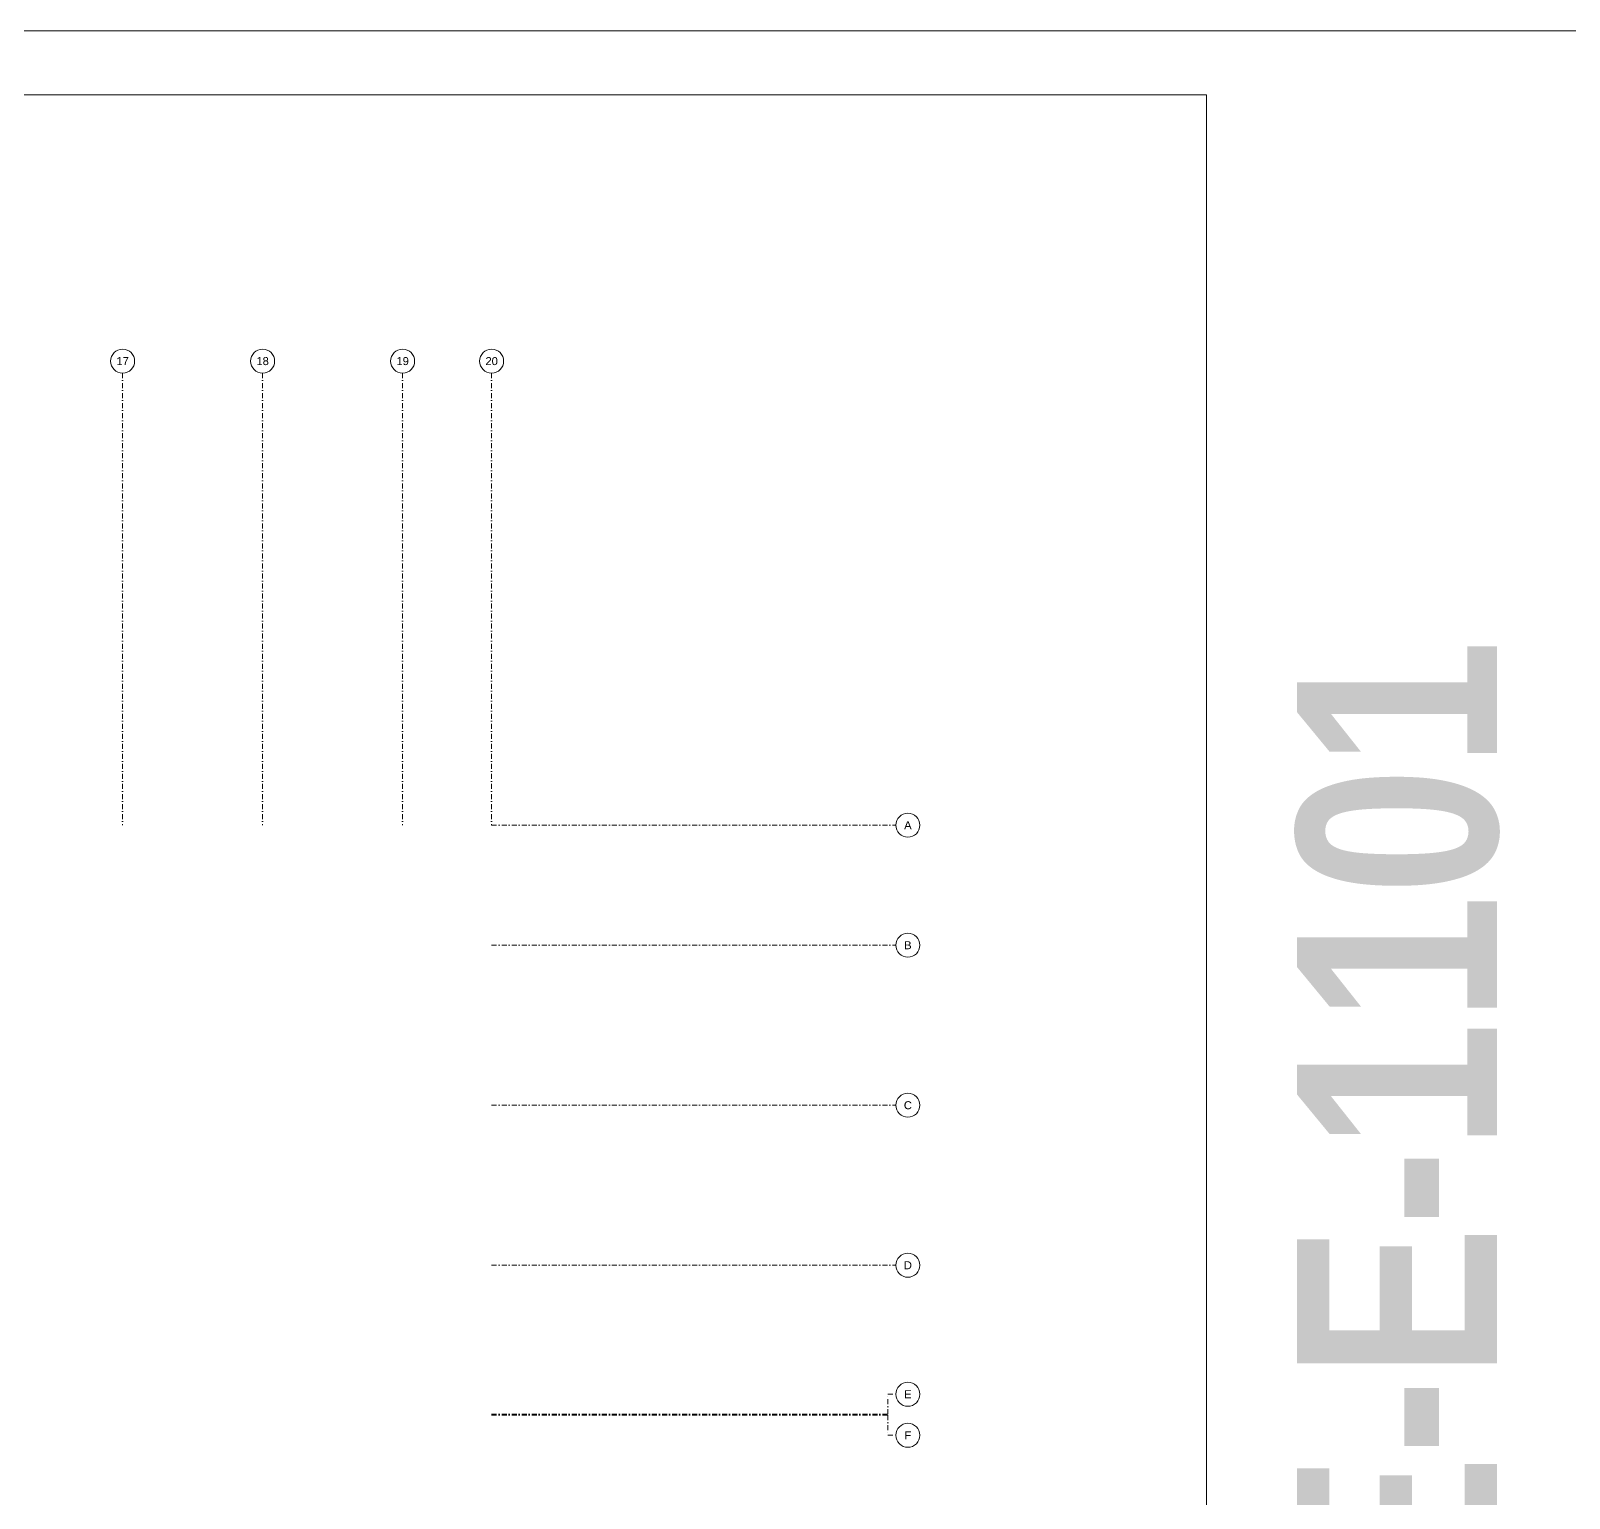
# Model space of a CAD drawing. Header units: metres. Extents: x -17582 to 152404, y -4219 to 29421.
# Drawn here: x 38121 to 45813, y 5265 to 12601 of the extents above; entities that cross this region are included whole.
import ezdxf
from ezdxf.enums import TextEntityAlignment as Align

# ---------------------------------------------------------------- set-up
doc = ezdxf.new("R2010")
doc.units = ezdxf.units.M
doc.header["$LTSCALE"] = 100
doc.header["$MEASUREMENT"] = 0
doc.linetypes.add('DASHDOT2', pattern=[0.5, 0.25, -0.125, 0, -0.125])
doc.layers.get('0').update_dxf_attribs({"color": 9, "lineweight": 9})
for name, color, linetype, lineweight in [('01', 9, 'Continuous', 9), ('06D', 9, 'Continuous', 9), ('21', 9, 'Continuous', 9), ('24', 9, 'DASHDOT2', 9), ('40A', 9, 'Continuous', 9)]:
    doc.layers.add(name, color=color, linetype=linetype, lineweight=lineweight)
doc.styles.add('Arial', font='arial.ttf', dxfattribs={"height": 2.5})
doc.styles.add('MuuM_TEXT-BOLD', font='ARIALNB.TTF')

# ---------------------------------------------------------------- blocks, each defined once
blk = doc.blocks.new('0_aks')
at = {"linetype": 'Continuous'}
blk.add_circle((0, 0), 3, dxfattribs=at)
at = {"style": 'Arial'}
blk.add_attdef('AKS', text='', height=2, dxfattribs=at).set_placement((0, 0), align=Align.MIDDLE_CENTER)
blk = doc.blocks.new('p-akslar_yeni')
at = {"layer": '24'}
for points in [[(16995, 2315.1), (16995, 55)], [(17695, 2315.1), (17695, 55)], [(18395, 2315.1), (18395, 55)], [(18840, 2315.1), (18840, 55)], [(18840, 55), (20861, 55)], [(18840, -545), (20861, -545)], [(18840, -1345), (20861, -1345)], [(18840, -2145), (20861, -2145)], [(20821, -2890), (20821, -2790), (20861, -2790)], [(18840, -2890), (20821, -2890)], [(18840, -2895), (20821, -2895)], [(20821, -2895), (20821, -2995), (20861, -2995)]]:
    blk.add_lwpolyline(points, dxfattribs=at)
at = {"layer": '21', "xscale": 20, "yscale": 20, "zscale": 20}
for p, values in [((16995, 2375.1), {'AKS': '17'}), ((17695, 2375.1), {'AKS': '18'}), ((18395, 2375.1), {'AKS': '19'}), ((18840, 2375.1), {'AKS': '20'}), ((20921, 55), {'AKS': 'A'}), ((20921, -545), {'AKS': 'B'}), ((20921, -1345), {'AKS': 'C'}), ((20921, -2145), {'AKS': 'D'}), ((20921, -2790), {'AKS': 'E'}), ((20921, -2995), {'AKS': 'F'})]:
    blk.add_blockref('0_aks', p, dxfattribs=at).add_auto_attribs(values)
blk = doc.blocks.new('p-kolon_80x80')
blk.add_lwpolyline([(-40, -40), (40, -40), (40, 40), (-40, 40)], close=True)
blk = doc.blocks.new('2.Bod.Ara.Sitatik Elk.')
at = {"layer": '01'}
for points in [[(10625.6, -3961), (10607.9, -3996.9), (9032, -3217.5), (6612.7, -2131.8), (4752.4, -1474.9), (3694.6, -1194.2), (2863.6, 154.4), (1981.2, 154.4), (1695, -40), (1695, -40), (60, -1150.3), (40, -1163.9), (40, -1188.2), (40, -1370), (40, -1370), (40, -1430), (40, -1430), (40, -1850), (470, -1850), (470, -1890), (40, -1890), (40, -2160), (470, -2160), (470, -2200), (40, -2200), (40, -2200), (40, -2200), (40, -2945), (0, -2945), (0, -1142.7), (1968.9, 194.4), (2885.9, 194.4), (3720.3, -1159.7), (4764.2, -1436.6), (6627.6, -2094.7), (9049.1, -3181.3)], [(4905, -1960), (5355, -1960), (5355, -2240), (5355, -2240), (5355, -2590), (4905, -2590), (4905, -2550), (5315, -2550), (5315, -2280), (4905, -2280), (4905, -2240), (5315, -2240), (5315, -2000), (4905, -2000), (4905, -1960)], [(7520, -3030), (7480, -3030), (7480, -2824), (7520, -2824)], [(40, -8750), (40, -8710), (40, -8710), (40, -8710), (40, -8710), (40, -8710), (40, -8710), (40, -8710), (40, -7830), (40, -7770), (40, -7030), (40, -6970), (40, -6230), (40, -6170), (40, -5430), (40, -5370), (40, -4630), (40, -4570), (40, -2950), (0, -2950), (0, -8750), (40, -8750)], [(4815, -3790), (4420, -3790), (4420, -3280), (4380, -3280), (4380, -3830), (4815, -3830)], [(11560, -4550.5), (11421.2, -4460.1), (11136, -4282.5), (11153.8, -4246.5), (11442.7, -4426.4), (12040, -4818.5), (12040, -5350), (12000, -5350), (12000, -4840.2), (11600, -4576.5)], [(860, -5350), (860, -5350), (860, -6150), (900, -6150), (900, -6150), (900, -6150), (900, -5400), (1170, -5400), (1170, -5950), (1170, -5950), (1170, -5950), (1210, -5950), (1210, -5350), (900, -5350), (900, -4630), (860, -4630), (860, -5400)], [(11560, -6150), (12299.7, -6150), (12000, -5552.7), (12000, -5430), (12040, -5430), (12040, -5543.4), (12364.1, -6190), (12364.1, -6190), (12425, -6313.4), (12425, -8630), (12345, -8630), (12345, -8550), (12385, -8550), (12385, -8550), (12385, -7830), (12345, -7830), (12345, -7750), (12385, -7750), (12385, -7030), (12385, -7030), (12345, -7030), (12345, -6950), (12385, -6950), (12385, -6950), (12385, -6322.8), (12319.5, -6190), (12040, -6190), (12040, -6610), (11990, -6610), (11990, -6500), (11600, -6500), (11600, -6500), (11560, -6500), (11560, -6460), (11990, -6460), (11990, -6190), (11560, -6190), (11560, -6150)], [(860, -7750), (900, -7750), (900, -7030), (860, -7030)], [(860, -8630), (940, -8630), (940, -8530), (860, -8530)], [(1560, -8630), (1640, -8630), (1640, -8530), (1560, -8530)], [(2260, -8630), (2340, -8630), (2340, -8530), (2260, -8530)], [(2960, -8630), (3040, -8630), (3040, -8530), (2960, -8530)], [(3660, -8630), (3740, -8630), (3740, -8530), (3660, -8530)], [(4360, -8630), (4440, -8630), (4440, -8530), (4360, -8530)], [(5275, -8630), (5355, -8630), (5355, -8550), (5275, -8550)], [(5360, -8630), (5440, -8630), (5440, -8550), (5360, -8550)], [(6060, -8630), (6140, -8630), (6140, -8550), (6060, -8550)], [(6740, -8630), (6820, -8630), (6820, -8550), (6740, -8550)], [(7440, -8630), (7520, -8630), (7520, -8550), (7440, -8550)], [(7525, -8630), (7605, -8630), (7605, -8550), (7525, -8550)], [(8440, -8630), (8520, -8630), (8520, -8550), (8440, -8550)], [(9140, -8630), (9220, -8630), (9220, -8550), (9140, -8550)], [(9840, -8630), (9920, -8630), (9920, -8550), (9840, -8550)], [(10540, -8630), (10620, -8630), (10620, -8550), (10540, -8550)], [(11240, -8630), (11320, -8630), (11320, -8550), (11240, -8550)], [(11940, -8630), (12020, -8630), (12020, -8550), (11940, -8550)]]:
    blk.add_lwpolyline(points, close=True, dxfattribs=at)
for points in [[(3252.2, -590.6), (3303.3, -559.2), (3324.2, -593.2), (3273.2, -624.7), (3252.2, -590.6)], [(3454.7, -1647.6), (3373.6, -1626.4), (2877.6, -821.5), (2911.6, -800.5), (2911.6, -800.5), (3399.2, -1591.8), (3464.9, -1609)], [(3639.1, -1654.5), (3701.4, -1670.8), (3819, -1227.3), (3857.7, -1237.5), (3729.8, -1719.6), (3628.8, -1693.2)], [(3454.7, -1647.6), (3464.9, -1609)], [(3628.8, -1693.2), (3639.1, -1654.5)], [(4130, -5950), (4130, -5950), (4130, -5950), (4130, -5400), (4400, -5400), (4400, -5950), (4400, -5950), (4400, -5950), (4440, -5950), (4440, -5350), (4090, -5350), (4090, -5950), (4130, -5950)], [(11960, -5405), (11965, -5405), (11965, -5430), (11960, -5430)], [(6510, -5630), (6510, -5630), (6510, -5630), (6510, -6180), (6780, -6180), (6780, -5755), (6780, -5755), (6780, -5630), (6820, -5630), (6820, -6230), (6470, -6230), (6470, -5630), (6510, -5630)], [(8420, -6500), (8420, -6500), (8420, -6460), (8420, -6150), (9220, -6150), (9220, -6190), (8470, -6190), (8470, -6460), (9015, -6460), (9015, -6545), (9220, -6545), (9220, -6585), (8975, -6585), (8975, -6500), (8470, -6500), (8470, -6585), (8420, -6585), (8420, -6500)]]:
    blk.add_lwpolyline(points, dxfattribs=at)
for p in [(1600, -600), (2300, -600), (900, -1400), (1600, -1400), (2300, -1400), (3000, -1400), (4400, -1700), (900, -2200), (1600, -2200), (2300, -2200), (3000, -2200), (3700, -2200), (4400, -2200), (5400, -2200), (6100, -2280), (6780, -2550), (900, -2905), (1600, -2905), (2300, -2905), (3000, -2905), (3700, -2905), (4400, -2905), (5315, -2905), (900, -2990), (1600, -2990), (2300, -2990), (3000, -2990), (3700, -2990), (4400, -2990), (5315, -2990), (5400, -2990), (6100, -2990), (6780, -2990), (7565, -2990), (8480, -3340), (900, -3790), (1600, -3790), (2300, -3790), (3000, -3790), (3700, -3790), (5315, -3790), (5400, -3790), (6100, -3790), (6780, -3790), (7480, -3790), (7565, -3790), (8480, -3790), (9180, -3790), (9880, -3990), (10580, -4340), (900, -4590), (1600, -4590), (2300, -4590), (3000, -4590), (3700, -4590), (4400, -4590), (5315, -4590), (5400, -4590), (6100, -4590), (6780, -4590), (7480, -4590), (7565, -4590), (8480, -4590), (9180, -4590), (9880, -4590), (10580, -4590), (11280, -4740), (8480, -5130), (9180, -5130), (1600, -5390), (2300, -5390), (3000, -5390), (3700, -5390), (5315, -5390), (5400, -5390), (6100, -5390), (7480, -5390), (7565, -5390), (8480, -5390), (9180, -5390), (9880, -5390), (10580, -5390), (11280, -5390), (12000, -5390), (900, -6190), (1600, -6190), (2300, -6190), (3000, -6190), (3700, -6190), (4400, -6190), (5315, -6190), (5400, -6190), (6100, -6190), (7480, -6190), (7565, -6190), (9880, -6190), (10580, -6190), (11280, -6190), (12304.3, -6190), (9880, -6570), (10580, -6570), (11280, -6570), (900, -6990), (1600, -6990), (2300, -6990), (3000, -6990), (3700, -6990), (4400, -6990), (5315, -6990), (5400, -6990), (6100, -6990), (6780, -6990), (7480, -6990), (7565, -6990), (8480, -6990), (9180, -6990), (9880, -6990), (10580, -6990), (11280, -6990), (11980, -6990), (900, -7790), (1600, -7790), (2300, -7790), (3000, -7790), (3700, -7790), (4400, -7790), (5315, -7790), (5400, -7790), (6100, -7790), (6780, -7790), (7480, -7790), (7565, -7790), (8480, -7790), (9180, -7790), (9880, -7790), (10580, -7790), (11280, -7790), (11980, -7790)]:
    blk.add_blockref('p-kolon_80x80', p, dxfattribs=at)
at = {"layer": '01', "xscale": -1, "rotation": 180}
blk.add_blockref('p-kolon_80x80', (6780, -5390), dxfattribs=at)

msp = doc.modelspace()

# ---------------------------------------------------------------- linework, layer by layer
at = {"layer": '40A'}
for points in [[(46159.3, -4218.6), (18159.3, -4218.6), (18159.3, 12601.4), (46159.3, 12601.4)], [(18479.3, 12281.4), (43999.5, 12281.4), (43999.5, -3898.6), (18479.3, -3898.6)]]:
    msp.add_lwpolyline(points, close=True, dxfattribs=at)

# ---------------------------------------------------------------- block references
at = {"layer": '06D'}
msp.add_blockref('2.Bod.Ara.Sitatik Elk.', (28000, 8630), dxfattribs=at)
at = {"layer": '24'}
msp.add_blockref('p-akslar_yeni', (21585, 8575), dxfattribs=at)

# ---------------------------------------------------------------- texts
at = {"layer": '40A', "style": 'MuuM_TEXT-BOLD'}
msp.add_text('94-KRT-E-E-1101', height=1000, rotation=90, dxfattribs=at).set_placement((45451.7, 328.1))

doc.saveas('drawing.dxf')
